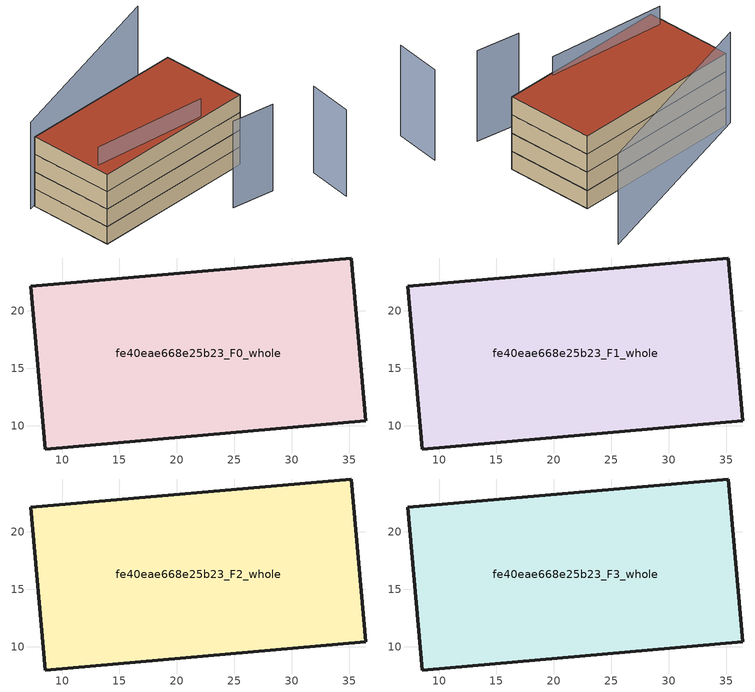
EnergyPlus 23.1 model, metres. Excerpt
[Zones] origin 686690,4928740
fe40eae668e25b23_F0_whole
 floor ground (EU_floor_Construction): 36.44,10.45 35.19,24.62 7.29,22.15 8.55,7.97 z0
 wall outside (EU_wall_Construction): 7.29,22.15 35.19,24.62 36.44,10.45 8.55,7.97 7.29,22.15 z0:3
fe40eae668e25b23_F1_whole
 floor to fe40eae668e25b23_F0_whole (EU_floor_Construction): 36.44,10.45 35.19,24.62 7.29,22.15 8.54,7.97 z3
 wall outside (EU_wall_Construction): 7.29,22.15 35.19,24.62 36.44,10.45 8.55,7.97 7.29,22.15 z3:6
fe40eae668e25b23_F2_whole
 floor to fe40eae668e25b23_F1_whole (EU_floor_Construction): 36.44,10.45 35.19,24.62 7.29,22.15 8.54,7.97 z6
 wall outside (EU_wall_Construction): 7.29,22.15 35.19,24.62 36.44,10.45 8.55,7.97 7.29,22.15 z6:9
fe40eae668e25b23_F3_whole
 floor to fe40eae668e25b23_F2_whole (EU_floor_Construction): 36.44,10.45 35.19,24.62 7.29,22.15 8.54,7.97 z9
 wall outside (EU_wall_Construction): 7.29,22.15 35.19,24.62 36.44,10.45 8.55,7.97 7.29,22.15 z9:12
 roof outside (EU_roof_Construction): 35.19,24.62 36.44,10.45 8.55,7.97 7.29,22.15 z12
shading: 28.21,2.75 35.38,2.19 / 42.29,-5.9 42.86,1.71 / 9.33,10.7 28.58,10.18 / 37.83,33.96 6.44,22.05 z0:15
[Building]
EU S2 Campaign: North Axis=0; Terrain=City; Solar Distribution=FullExterior
[Site:Location]
Bologna: Latitude=44.5; Longitude=11.25; Time Zone=1; Elevation=37
[SizingPeriod:WeatherFileDays]
AnnualSizingPeriod: Begin Month=1; Begin Day of Month=1; End Month=12; End Day of Month=31; Day of Week for Start Day=Monday; Use Weather File Daylight Saving Period=No; Use Weather File Rain and Snow Indicators=No
[MATERIAL]
EU_InternalMass_Material: Roughness=MediumRough; Thickness=0.1; Conductivity=1; Density=1800; Specific Heat=900; Thermal Absorptance=0.9; Solar Absorptance=0.7; Visible Absorptance=0.7
[MATERIAL:NOMASS] Roughness=MediumRough; Thermal Absorptance=0.9; Solar Absorptance=0.7; Visible Absorptance=0.7
Name | Thermal Resistance
EU_wall_NoMass | 0.937881
EU_roof_NoMass | 0.548572
EU_floor_NoMass | 0.71348
[CONSTRUCTION]
EU_wall_Construction: EU_wall_NoMass
EU_roof_Construction: EU_roof_NoMass
EU_floor_Construction: EU_floor_NoMass
EU_InternalMass_Construction: EU_InternalMass_Material
[ZONE] Type=1; Multiplier=1; Ceiling Height=autocalculate; Volume=1195.32; Floor Area=autocalculate; Part of Total Floor Area=Yes
fe40eae668e25b23_F0_whole; fe40eae668e25b23_F1_whole; fe40eae668e25b23_F2_whole; fe40eae668e25b23_F3_whole
[INTERNALMASS] Construction=EU_InternalMass_Construction; Surface Area=398.439
Name | Zone or ZoneList
fe40eae668e25b23_F0_whole_EU_InternalMass | fe40eae668e25b23_F0_whole
fe40eae668e25b23_F1_whole_EU_InternalMass | fe40eae668e25b23_F1_whole
fe40eae668e25b23_F2_whole_EU_InternalMass | fe40eae668e25b23_F2_whole
fe40eae668e25b23_F3_whole_EU_InternalMass | fe40eae668e25b23_F3_whole
[OTHEREQUIPMENT] Fuel Type=Electricity; Design Level Calculation Method=Watts/Area; Power per Zone Floor Area=1; Fraction Latent=0; Fraction Radiant=0; Fraction Lost=0; Carbon Dioxide Generation Rate=0; EndUse Subcategory=EU_Step8_InternalGains
Name | Zone or ZoneList or Space or SpaceList | Schedule
EU_Step8_InternalGain_fe40eae668e25b23_F0_whole_f000 | fe40eae668e25b23_F0_whole | EU_Step8_GainSchedule_fe40eae668e25b23_F0_whole_f000
EU_Step8_InternalGain_fe40eae668e25b23_F1_whole_f000 | fe40eae668e25b23_F1_whole | EU_Step8_GainSchedule_fe40eae668e25b23_F1_whole_f000
EU_Step8_InternalGain_fe40eae668e25b23_F2_whole_f000 | fe40eae668e25b23_F2_whole | EU_Step8_GainSchedule_fe40eae668e25b23_F2_whole_f000
EU_Step8_InternalGain_fe40eae668e25b23_F3_whole_f000 | fe40eae668e25b23_F3_whole | EU_Step8_GainSchedule_fe40eae668e25b23_F3_whole_f000
[ZONEVENTILATION:DESIGNFLOWRATE] Schedule=EU_AlwaysOn; Design Flow Rate Calculation Method=AirChanges/Hour; Air Changes per Hour=0.687892; Ventilation Type=Natural; Fan Pressure Rise=0; Fan Total Efficiency=1; Constant Term Coefficient=1; Temperature Term Coefficient=0; Velocity Term Coefficient=0; Velocity Squared Term Coefficient=0; Minimum Indoor Temperature=-100; Maximum Indoor Temperature=100; Delta Temperature=-100; Minimum Outdoor Temperature=-100; Maximum Outdoor Temperature=100; Maximum Wind Speed=40
Name | Zone or ZoneList or Space or SpaceList
EU_ConstantAir_fe40eae668e25b23_F0_whole | fe40eae668e25b23_F0_whole
EU_ConstantAir_fe40eae668e25b23_F1_whole | fe40eae668e25b23_F1_whole
EU_ConstantAir_fe40eae668e25b23_F2_whole | fe40eae668e25b23_F2_whole
EU_ConstantAir_fe40eae668e25b23_F3_whole | fe40eae668e25b23_F3_whole
[HVACTEMPLATE:THERMOSTAT] Constant Heating Setpoint=20; Constant Cooling Setpoint=50
EU_HeatOnly_fe40eae668e25b23_F0_whole; EU_HeatOnly_fe40eae668e25b23_F1_whole; EU_HeatOnly_fe40eae668e25b23_F2_whole; EU_HeatOnly_fe40eae668e25b23_F3_whole
[HVACTEMPLATE:ZONE:IDEALLOADSAIRSYSTEM] System Availability Schedule=EU_AlwaysOn; Maximum Heating Supply Air Temperature=50; Minimum Cooling Supply Air Temperature=13; Maximum Heating Supply Air Humidity Ratio=0.0156; Minimum Cooling Supply Air Humidity Ratio=0.0077; Heating Limit=NoLimit; Cooling Limit=NoLimit; Heating Availability Schedule=EU_AlwaysOn; Cooling Availability Schedule=EU_CoolingOff; Dehumidification Control Type=ConstantSensibleHeatRatio; Cooling Sensible Heat Ratio=0.7; Dehumidification Setpoint=60; Humidification Control Type=None; Humidification Setpoint=30; Outdoor Air Method=None; Outdoor Air Flow Rate per Person=0.00944; Outdoor Air Flow Rate per Zone Floor Area=0; Outdoor Air Flow Rate per Zone=0; Demand Controlled Ventilation Type=None; Outdoor Air Economizer Type=NoEconomizer; Heat Recovery Type=None; Sensible Heat Recovery Effectiveness=0.7; Latent Heat Recovery Effectiveness=0.65
Name | Template Thermostat
fe40eae668e25b23_F0_whole | EU_HeatOnly_fe40eae668e25b23_F0_whole
fe40eae668e25b23_F1_whole | EU_HeatOnly_fe40eae668e25b23_F1_whole
fe40eae668e25b23_F2_whole | EU_HeatOnly_fe40eae668e25b23_F2_whole
fe40eae668e25b23_F3_whole | EU_HeatOnly_fe40eae668e25b23_F3_whole
[SIZING:ZONE] Zone Cooling Design Supply Air Temperature Input Method=SupplyAirTemperature; Zone Cooling Design Supply Air Temperature=13; Zone Heating Design Supply Air Temperature Input Method=SupplyAirTemperature; Zone Heating Design Supply Air Temperature=50; Zone Cooling Design Supply Air Humidity Ratio=0.008; Zone Heating Design Supply Air Humidity Ratio=0.008; Cooling Design Air Flow Method=DesignDay; Cooling Design Air Flow Rate=0; Cooling Minimum Air Flow per Zone Floor Area=0.000762; Cooling Minimum Air Flow=0; Cooling Minimum Air Flow Fraction=0.2; Heating Design Air Flow Method=DesignDay; Heating Design Air Flow Rate=0; Heating Maximum Air Flow per Zone Floor Area=0.002032; Heating Maximum Air Flow=0.141576; Heating Maximum Air Flow Fraction=0.3; Account for Dedicated Outdoor Air System=No; Dedicated Outdoor Air System Control Strategy=NeutralSupplyAir; Dedicated Outdoor Air Low Setpoint Temperature for Design=autosize; Dedicated Outdoor Air High Setpoint Temperature for Design=autosize; Zone Load Sizing Method=Sensible Load Only No Latent Load; Zone Latent Cooling Design Supply Air Humidity Ratio Input Method=HumidityRatioDifference; Zone Cooling Design Supply Air Humidity Ratio Difference=0.005; Zone Latent Heating Design Supply Air Humidity Ratio Input Method=HumidityRatioDifference; Zone Humidification Design Supply Air Humidity Ratio Difference=0.005
fe40eae668e25b23_F0_whole; fe40eae668e25b23_F1_whole; fe40eae668e25b23_F2_whole; fe40eae668e25b23_F3_whole
[SCHEDULE:CONSTANT]
Name | Hourly Value
EU_AlwaysOn | 1
EU_CoolingOff | 0
[SCHEDULE:FILE] Column Number=1; Rows to Skip at Top=0; Number of Hours of Data=8760; Column Separator=Comma; Interpolate to Timestep=No; Minutes per Item=60; Adjust Schedule for Daylight Savings=Yes
Name | File
EU_Step8_GainSchedule_fe40eae668e25b23_F0_whole_f000 | ../../schedules/fe40eae668e25b23/fe40eae668e25b23_F0_whole_f000_gain.csv
EU_Step8_GainSchedule_fe40eae668e25b23_F1_whole_f000 | ../../schedules/fe40eae668e25b23/fe40eae668e25b23_F1_whole_f000_gain.csv
EU_Step8_GainSchedule_fe40eae668e25b23_F2_whole_f000 | ../../schedules/fe40eae668e25b23/fe40eae668e25b23_F2_whole_f000_gain.csv
EU_Step8_GainSchedule_fe40eae668e25b23_F3_whole_f000 | ../../schedules/fe40eae668e25b23/fe40eae668e25b23_F3_whole_f000_gain.csv
